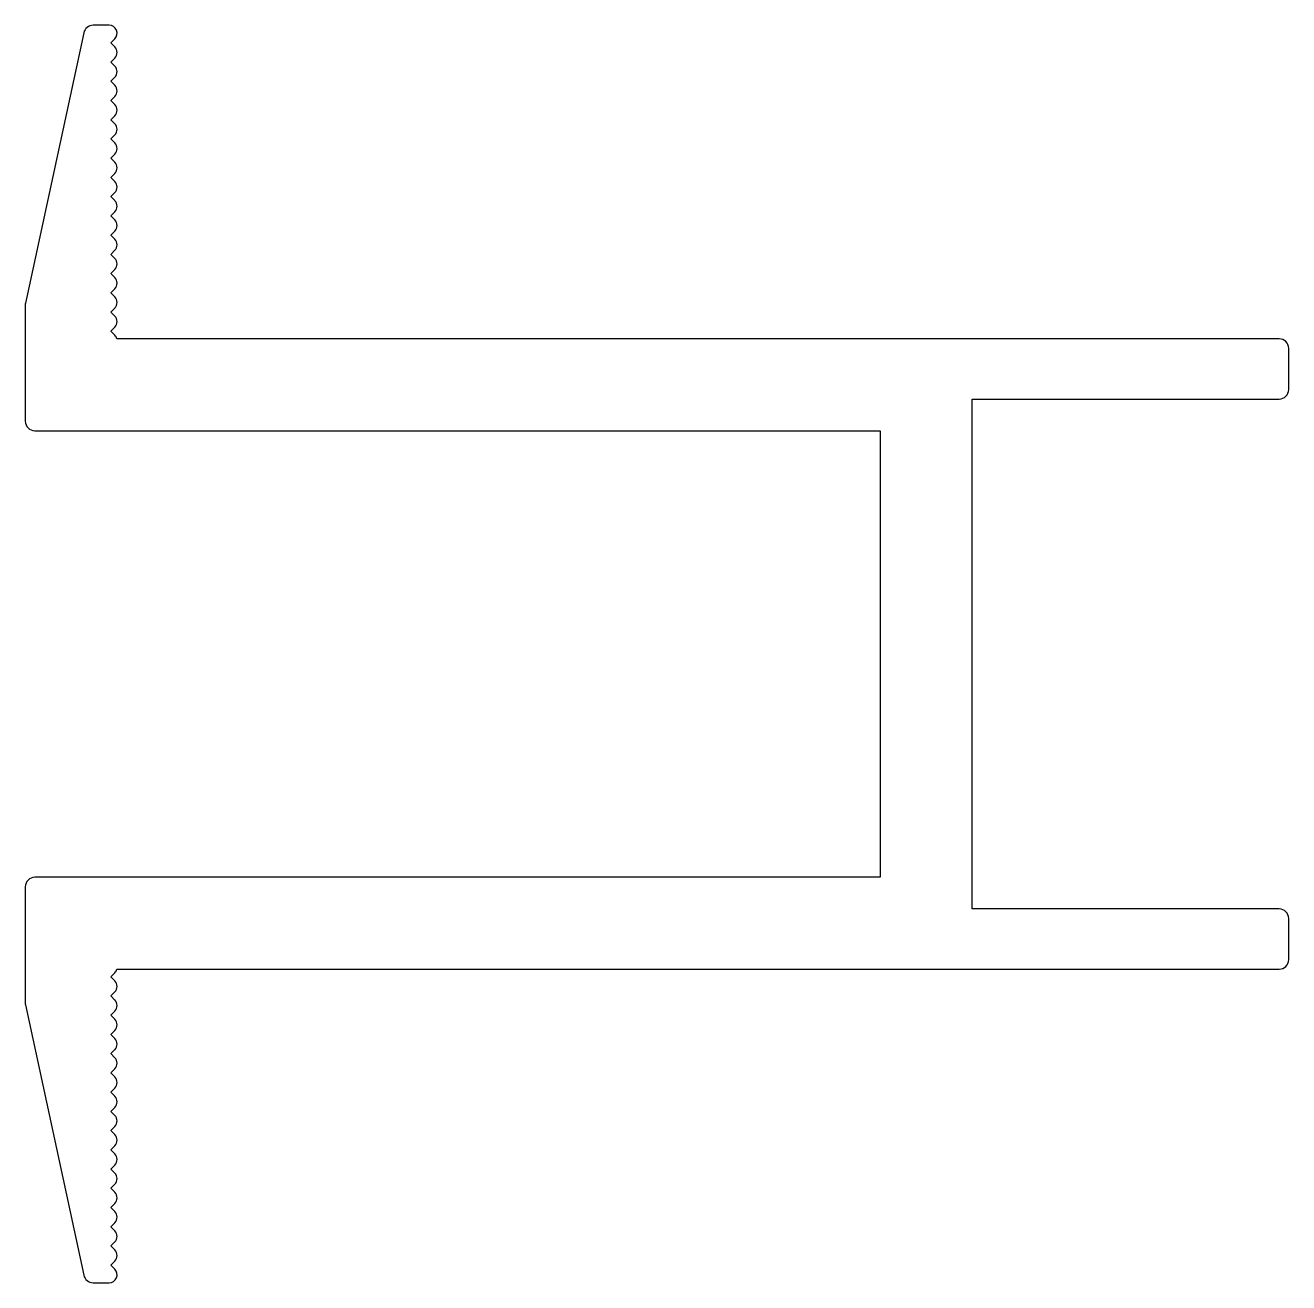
# Model space of a CAD drawing. Extents: x 1847.5 to 1887.4, y 1666.2 to 1705.9.
import ezdxf

# ---------------------------------------------------------------- set-up
doc = ezdxf.new("R2010")
doc.units = 0
doc.layers.get('0').update_dxf_attribs({"linetype": 'CONTINUOUS'})

msp = doc.modelspace()

# ---------------------------------------------------------------- linework, layer by layer
for p, q in [((1850.182, 1705.918), (1849.674, 1705.918)), ((1849.381, 1705.682), (1847.539, 1697.149)), ((1850.359, 1705.491), (1850.232, 1705.365)), ((1850.359, 1705.238), (1850.232, 1705.365)), ((1850.359, 1704.884), (1850.232, 1704.758)), ((1850.359, 1704.631), (1850.232, 1704.758)), ((1850.359, 1704.277), (1850.232, 1704.15)), ((1850.359, 1704.024), (1850.232, 1704.15)), ((1850.359, 1703.67), (1850.232, 1703.543)), ((1850.359, 1703.417), (1850.232, 1703.543)), ((1850.359, 1703.063), (1850.232, 1702.936)), ((1850.359, 1702.809), (1850.232, 1702.936)), ((1850.359, 1702.456), (1850.232, 1702.329)), ((1850.359, 1702.202), (1850.232, 1702.329)), ((1850.359, 1701.849), (1850.232, 1701.722)), ((1850.359, 1701.595), (1850.232, 1701.722)), ((1850.359, 1701.242), (1850.232, 1701.115)), ((1850.359, 1700.988), (1850.232, 1701.115)), ((1850.359, 1700.635), (1850.232, 1700.508)), ((1850.359, 1700.381), (1850.232, 1700.508)), ((1850.359, 1700.027), (1850.232, 1699.901)), ((1850.359, 1699.774), (1850.232, 1699.901)), ((1850.359, 1699.42), (1850.232, 1699.294)), ((1850.359, 1699.167), (1850.232, 1699.294)), ((1850.359, 1698.813), (1850.232, 1698.686)), ((1850.359, 1698.56), (1850.232, 1698.686)), ((1850.359, 1698.206), (1850.232, 1698.079)), ((1850.359, 1697.953), (1850.232, 1698.079)), ((1850.359, 1697.599), (1850.232, 1697.472)), ((1850.359, 1697.345), (1850.232, 1697.472)), ((1847.532, 1697.086), (1847.532, 1693.418)), ((1850.359, 1696.992), (1850.232, 1696.865)), ((1850.359, 1696.738), (1850.232, 1696.865)), ((1850.359, 1696.385), (1850.232, 1696.258)), ((1850.359, 1696.131), (1850.232, 1696.258)), ((1887.132, 1696.018), (1850.424, 1696.018)), ((1887.432, 1694.418), (1887.432, 1695.718)), ((1877.432, 1678.018), (1877.432, 1694.118)), ((1877.432, 1694.118), (1887.132, 1694.118)), ((1847.832, 1693.118), (1874.532, 1693.118)), ((1874.532, 1693.118), (1874.532, 1679.018)), ((1874.532, 1679.018), (1847.832, 1679.018)), ((1847.532, 1678.718), (1847.532, 1675.05)), ((1887.132, 1678.018), (1877.432, 1678.018)), ((1887.432, 1676.418), (1887.432, 1677.718)), ((1850.359, 1676.005), (1850.232, 1675.878)), ((1850.359, 1675.752), (1850.232, 1675.878)), ((1850.424, 1676.118), (1887.132, 1676.118)), ((1850.359, 1675.398), (1850.232, 1675.271)), ((1850.359, 1675.144), (1850.232, 1675.271)), ((1847.539, 1674.987), (1849.381, 1666.455)), ((1850.359, 1674.791), (1850.232, 1674.664)), ((1850.359, 1674.537), (1850.232, 1674.664)), ((1850.359, 1674.184), (1850.232, 1674.057)), ((1850.359, 1673.93), (1850.232, 1674.057)), ((1850.359, 1673.577), (1850.232, 1673.45)), ((1850.359, 1673.323), (1850.232, 1673.45)), ((1850.359, 1672.97), (1850.232, 1672.843)), ((1850.359, 1672.716), (1850.232, 1672.843)), ((1850.359, 1672.362), (1850.232, 1672.236)), ((1850.359, 1672.109), (1850.232, 1672.236)), ((1850.359, 1671.755), (1850.232, 1671.629)), ((1850.359, 1671.502), (1850.232, 1671.629)), ((1850.359, 1671.148), (1850.232, 1671.021)), ((1850.359, 1670.895), (1850.232, 1671.021)), ((1850.359, 1670.541), (1850.232, 1670.414)), ((1850.359, 1670.288), (1850.232, 1670.414)), ((1850.359, 1669.934), (1850.232, 1669.807)), ((1850.359, 1669.681), (1850.232, 1669.807)), ((1850.359, 1669.327), (1850.232, 1669.2)), ((1850.359, 1669.073), (1850.232, 1669.2)), ((1850.359, 1668.72), (1850.232, 1668.593)), ((1850.359, 1668.466), (1850.232, 1668.593)), ((1850.359, 1668.113), (1850.232, 1667.986)), ((1850.359, 1667.859), (1850.232, 1667.986)), ((1850.359, 1667.506), (1850.232, 1667.379)), ((1850.359, 1667.252), (1850.232, 1667.379)), ((1850.359, 1666.899), (1850.232, 1666.772)), ((1850.359, 1666.645), (1850.232, 1666.772)), ((1849.674, 1666.218), (1850.182, 1666.218))]:
    msp.add_line(p, q)
for centre, radius, start, end in [((1849.674, 1705.618), 0.3, 90, 167.8163), ((1850.182, 1705.668), 0.25, 315, 90), ((1850.182, 1705.061), 0.25, 315, 45), ((1850.182, 1704.454), 0.25, 315, 45), ((1850.182, 1703.847), 0.25, 315, 45), ((1850.182, 1703.24), 0.25, 315, 45), ((1850.182, 1702.633), 0.25, 315, 45), ((1850.182, 1702.026), 0.25, 315, 45), ((1850.182, 1701.418), 0.25, 315, 45), ((1850.182, 1700.811), 0.25, 315, 45), ((1850.182, 1700.204), 0.25, 315, 45), ((1850.182, 1699.597), 0.25, 315, 45), ((1850.182, 1698.99), 0.25, 315, 45), ((1850.182, 1698.383), 0.25, 315, 45), ((1850.182, 1697.776), 0.25, 315, 45), ((1847.832, 1697.086), 0.3, 167.8163, 180), ((1850.182, 1697.169), 0.25, 315, 45), ((1850.182, 1696.562), 0.25, 315, 45), ((1850.182, 1695.954), 0.25, 14.7637, 45), ((1887.132, 1695.718), 0.3, 0, 90), ((1887.132, 1694.418), 0.3, 270, 360), ((1847.832, 1693.418), 0.3, 180, 270), ((1847.832, 1678.718), 0.3, 90, 180), ((1887.132, 1677.718), 0.3, 0, 90), ((1887.132, 1676.418), 0.3, 270, 0), ((1850.182, 1676.182), 0.25, 315, 345.2363), ((1850.182, 1675.575), 0.25, 315, 45), ((1847.832, 1675.05), 0.3, 180, 192.1837), ((1850.182, 1674.968), 0.25, 315, 45), ((1850.182, 1674.361), 0.25, 315, 45), ((1850.182, 1673.753), 0.25, 315, 45), ((1850.182, 1673.146), 0.25, 315, 45), ((1850.182, 1672.539), 0.25, 315, 45), ((1850.182, 1671.932), 0.25, 315, 45), ((1850.182, 1671.325), 0.25, 315, 45), ((1850.182, 1670.718), 0.25, 315, 45), ((1850.182, 1670.111), 0.25, 315, 45), ((1850.182, 1669.504), 0.25, 315, 45), ((1850.182, 1668.897), 0.25, 315, 45), ((1850.182, 1668.29), 0.25, 315, 45), ((1850.182, 1667.682), 0.25, 315, 45), ((1850.182, 1667.075), 0.25, 315, 45), ((1850.182, 1666.468), 0.25, 270, 45), ((1849.674, 1666.518), 0.3, 192.1837, 270)]:
    msp.add_arc(centre, radius, start, end)

doc.saveas('drawing.dxf')
